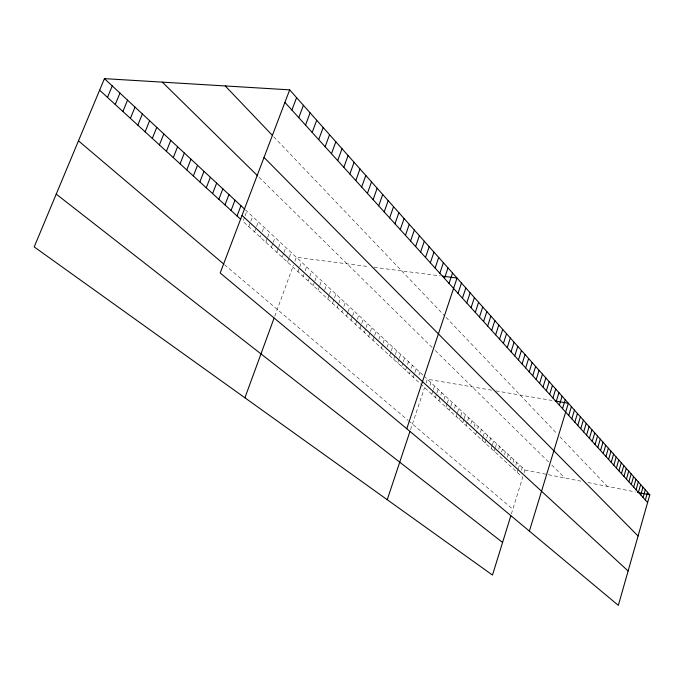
<?xml version="1.0" encoding="UTF-8"?>
<svg xmlns="http://www.w3.org/2000/svg" width="684" height="684" viewBox="0 0 684 684"><rect width="100%" height="100%" fill="white"/><g stroke="black" fill="none" stroke-linecap="round" stroke-linejoin="round"><path stroke-width="0.51" stroke-dasharray="3.42 2.56" d="M517.198 472.336L518.053 469.583M518.344 468.66L519.481 464.983M521.379 470.284L522.225 467.54M511.384 513.941L522.687 477.364L242.957 221.368L244.71 216.734M524.098 472.806L524.944 470.07L424.388 376.465M510.23 459.973L511.102 457.186M513.051 462.589L513.923 459.81M515.856 465.18L516.711 462.41M501.594 451.987L502.484 449.157M504.501 454.672L505.382 451.859M507.374 457.339L508.255 454.535M494.199 451.286L495.096 448.439M495.396 447.49L496.601 443.685M498.662 449.277L499.551 446.438M485.11 442.976L486.341 439.128M486.64 438.162L487.564 435.272M489.693 440.983L490.608 438.102M491.197 448.542L492.104 445.677M492.403 444.728L493.617 440.906M480.459 432.442L481.391 429.526M482.023 440.154L482.955 437.247M483.263 436.281L484.494 432.416M470.96 423.652L471.909 420.703M474.157 426.611L475.098 423.67M475.765 434.417L478.261 426.611M462.863 422.609L463.82 419.634M464.145 418.642L465.428 414.666M466.129 425.602L467.411 421.652M467.728 420.66L468.685 417.702M456.211 416.53L457.186 413.521M457.511 412.52L458.819 408.51M459.554 419.583L460.52 416.59M460.845 415.598L462.136 411.606M449.431 410.323L450.423 407.288M450.747 406.279L452.073 402.235M454.475 408.408L455.459 405.39M443.993 399.456L445.19 395.831M445.985 407.168L446.985 404.124M447.319 403.107L448.644 399.046M431.852 394.232L433.075 390.555M433.374 389.641L434.588 385.964M435.443 397.515L436.648 393.856M436.948 392.949L438.162 389.29M438.991 400.764L441.693 392.573M410.528 429.74L424.567 387.563M426.106 382.929L427.338 379.218L492.976 390.393M430.065 385.374L430.988 382.613M418.976 375.114L419.916 372.301M409.468 373.746L410.101 371.857M411.375 368.077L412.324 365.239M413.298 377.26L414.564 373.498M414.88 372.558L416.146 368.796M401.67 366.607L402.962 362.794M403.286 361.845L404.577 358.023M405.586 370.198L408.476 361.656M397.703 362.982L399.011 359.151M399.336 358.194L400.636 354.355M389.649 355.612L390.974 351.738M391.299 350.772L392.625 346.899M393.702 359.314L395.01 355.466M395.335 354.5L396.652 350.653M381.407 348.071L382.749 344.163M383.091 343.18L384.434 339.273M387.221 347.002L388.546 343.111M372.985 340.358L374.345 336.408M374.687 335.425L376.055 331.475M378.91 339.324L380.261 335.399M364.367 332.467L365.752 328.482M366.094 327.482L367.479 323.498M368.702 336.434L370.07 332.467M370.42 331.475L371.788 327.508M359.981 328.457L361.374 324.447M361.725 323.447L363.118 319.437M351.054 320.292L352.328 316.649M352.653 315.734L354.252 311.186M355.543 324.396L356.954 320.368M357.304 319.36L358.715 315.333M341.914 311.93L342.564 310.091M343.872 306.406L345.172 302.73M346.514 316.136L347.805 312.468M348.122 311.553L349.738 306.979M337.272 307.672L338.58 303.978M338.905 303.046L340.546 298.429M327.798 299.011L329.132 295.274M329.466 294.334L331.133 289.665M332.561 303.371L335.87 294.069M324.661 289.905L326.345 285.202M313.161 285.613L314.529 281.817M314.879 280.868L316.589 276.122M318.103 290.136L319.462 286.357M319.796 285.416L321.497 280.697M308.168 281.038L309.544 277.225M309.895 276.268L311.613 271.497M297.976 271.719L299.387 267.854M299.737 266.897L301.49 262.075M303.106 276.404L303.799 274.489M305.192 270.65L306.586 266.811M274.737 316.299L293.496 265.024M294.915 261.151L296.334 257.269L369.078 266.674M287.528 262.16L288.964 258.261M289.323 257.287L291.11 252.413M276.815 252.353L278.277 248.412M278.644 247.428L280.466 242.495M282.21 257.287L283.655 253.362M284.014 252.387L285.818 247.488M271.36 247.352L272.831 243.393M273.198 242.401L275.036 237.451M265.828 242.29L267.307 238.306M267.683 237.314L269.539 232.329M254.542 231.97L256.261 227.387M256.611 226.472L258.33 221.898M260.219 237.16L260.903 235.339M262.263 231.696L263.973 227.148M248.788 226.703L250.524 222.095M250.874 221.18L252.61 216.572M245.06 215.811L246.821 211.176M374.114 267.324L440.393 275.9M495.96 390.906L552.091 400.465M524.944 470.07L580.904 481.16M587.966 482.562L635.496 491.984M224.532 264.717L407.844 420.173M408.613 420.831L512.846 509.221M245.351 209.817L422.9 375.08M259.116 177.31L433.955 349.233M435.263 350.516L549.072 462.435M551.774 465.086L564.89 477.988M273.728 136.774L444.643 315.897M446.036 317.367L557.169 433.844M560.051 436.862L607.324 486.401"/><path stroke-width="1.03" d="M645.354 499.995L647.551 492.292M289.674 89.852L649.8 494.823L618.336 605.366L220.188 272.984L289.674 89.852L104.43 78.634L34.2 246.915L492.489 575.073L510.803 515.83M638.42 492.352L640.66 484.546M640.754 494.925L642.977 487.153M643.063 497.473L645.277 489.735M631.289 484.486L633.572 476.577M633.692 487.136L635.958 479.262M636.069 489.761L638.326 481.912M623.945 476.389L626.279 468.369M626.424 479.116L628.733 471.131M628.87 481.81L631.17 473.867M616.378 468.036L618.755 459.913M618.926 470.849L621.286 462.76M621.448 473.627L623.791 465.573M608.58 459.426L611 451.192M611.205 462.324L613.616 454.125M613.804 465.197L616.199 457.032M600.535 450.551L603.006 442.197M603.245 453.543L605.699 445.233M605.921 456.502L608.367 448.225M595.029 444.48L597.534 436.05M597.79 447.533L600.287 439.137M586.547 435.127L589.112 426.577M589.403 438.273L591.951 429.766M592.233 441.394L594.755 432.921M580.742 428.723L583.341 420.087M583.657 431.937L586.239 423.345M571.79 418.847L574.449 410.084M574.808 422.173L577.441 413.452M577.792 425.465L580.408 416.787M529.382 531.1L568.353 403.235L555.126 400.978M568.737 415.479L571.414 406.681M556.169 401.611L558.931 392.633M559.367 405.142L562.103 396.207M562.53 408.63L565.249 399.738M549.662 394.437L552.467 385.366M552.937 398.045L555.716 389.016M543.002 387.084L545.849 377.927M546.354 390.786L549.175 381.663M536.188 379.569L539.077 370.309M539.616 383.348L542.48 374.139M529.211 371.874L532.143 362.52M532.716 375.747L535.632 366.436M522.063 363.991L525.047 354.534M525.663 367.949L528.621 358.553M514.744 355.911L517.779 346.361M518.429 359.972L521.439 350.473M507.246 347.634L510.332 337.981M511.016 351.798L514.077 342.197M499.551 339.153L502.689 329.397M503.424 343.419L506.536 333.715M491.668 330.457L494.865 320.591M495.635 334.835L498.798 325.02M487.649 326.029L490.873 316.102M479.458 316.991L482.742 306.954M483.579 321.54L486.828 311.562M471.054 307.714L474.397 297.574M475.286 312.383L478.595 302.294M466.77 302.986L470.139 292.786M387.247 499.705L409.896 431.638M458.032 293.351L461.461 283.031M462.427 298.198L465.83 287.938M449.055 283.441L452.543 273.002M406.766 428.74L457.032 278.046L442.462 276.165M444.472 278.388L447.994 267.889M435.118 268.068L438.718 257.449M439.829 273.267L443.386 262.707M430.347 262.81L433.972 252.122M425.508 257.466L429.167 246.719M415.624 246.556L419.36 235.681M420.6 252.054L424.302 241.238M410.571 240.99L414.35 230.046M400.251 229.61L404.107 218.529M405.45 235.339L409.263 224.326M394.984 223.796L398.875 212.647M389.632 217.888L393.565 206.671M384.203 211.903L388.179 200.617M373.096 199.651L377.158 188.228M378.697 205.824L382.707 194.47M367.419 193.392L371.523 181.893M361.656 187.031L365.803 175.455M355.808 180.576L359.998 168.922M349.857 174.018L354.098 162.296M337.691 160.595L342.026 148.719M343.821 167.358L348.105 155.559M331.466 153.72L335.844 141.768M244.915 397.797L274.019 318.257M325.131 146.735L329.56 134.705M318.701 139.639L323.181 127.532M312.169 132.431L316.701 120.239M305.526 125.104L310.108 112.826M298.771 117.657L303.414 105.293M291.906 110.081L296.599 97.632M237.049 215.956L240.948 205.713M224.993 204.926L228.969 194.564M231.064 210.475L234.997 200.181M218.837 199.292L222.856 188.869M212.604 193.581L216.657 183.107M206.277 187.792L210.373 177.25M199.865 181.927L204.003 171.325M193.358 175.976L197.539 165.306M186.758 169.94L190.981 159.21M180.072 163.809L184.338 153.019M173.283 157.602L177.592 146.744M159.406 144.905L163.818 133.919M166.4 151.301L170.752 140.382M152.318 138.416L156.773 127.361M145.128 131.832L149.625 120.709M137.826 125.155L142.375 113.963M130.413 118.366L135.013 107.106M122.889 111.483L127.54 100.155M115.245 104.49L119.957 93.092M107.491 97.393L112.253 85.919M637.531 492.386L649.8 494.823M56.233 194.119L502.578 542.438M78.472 140.844L223.771 264.067M99.608 90.177L240.742 219.342M242.033 215.417L628.117 570.986M104.43 78.634L244.616 209.133M162.347 82.14L257.748 175.959M264.033 157.423L638.078 536.017M225.241 85.953L272.266 135.235M284.92 102.378L647.62 502.492"/></g></svg>
